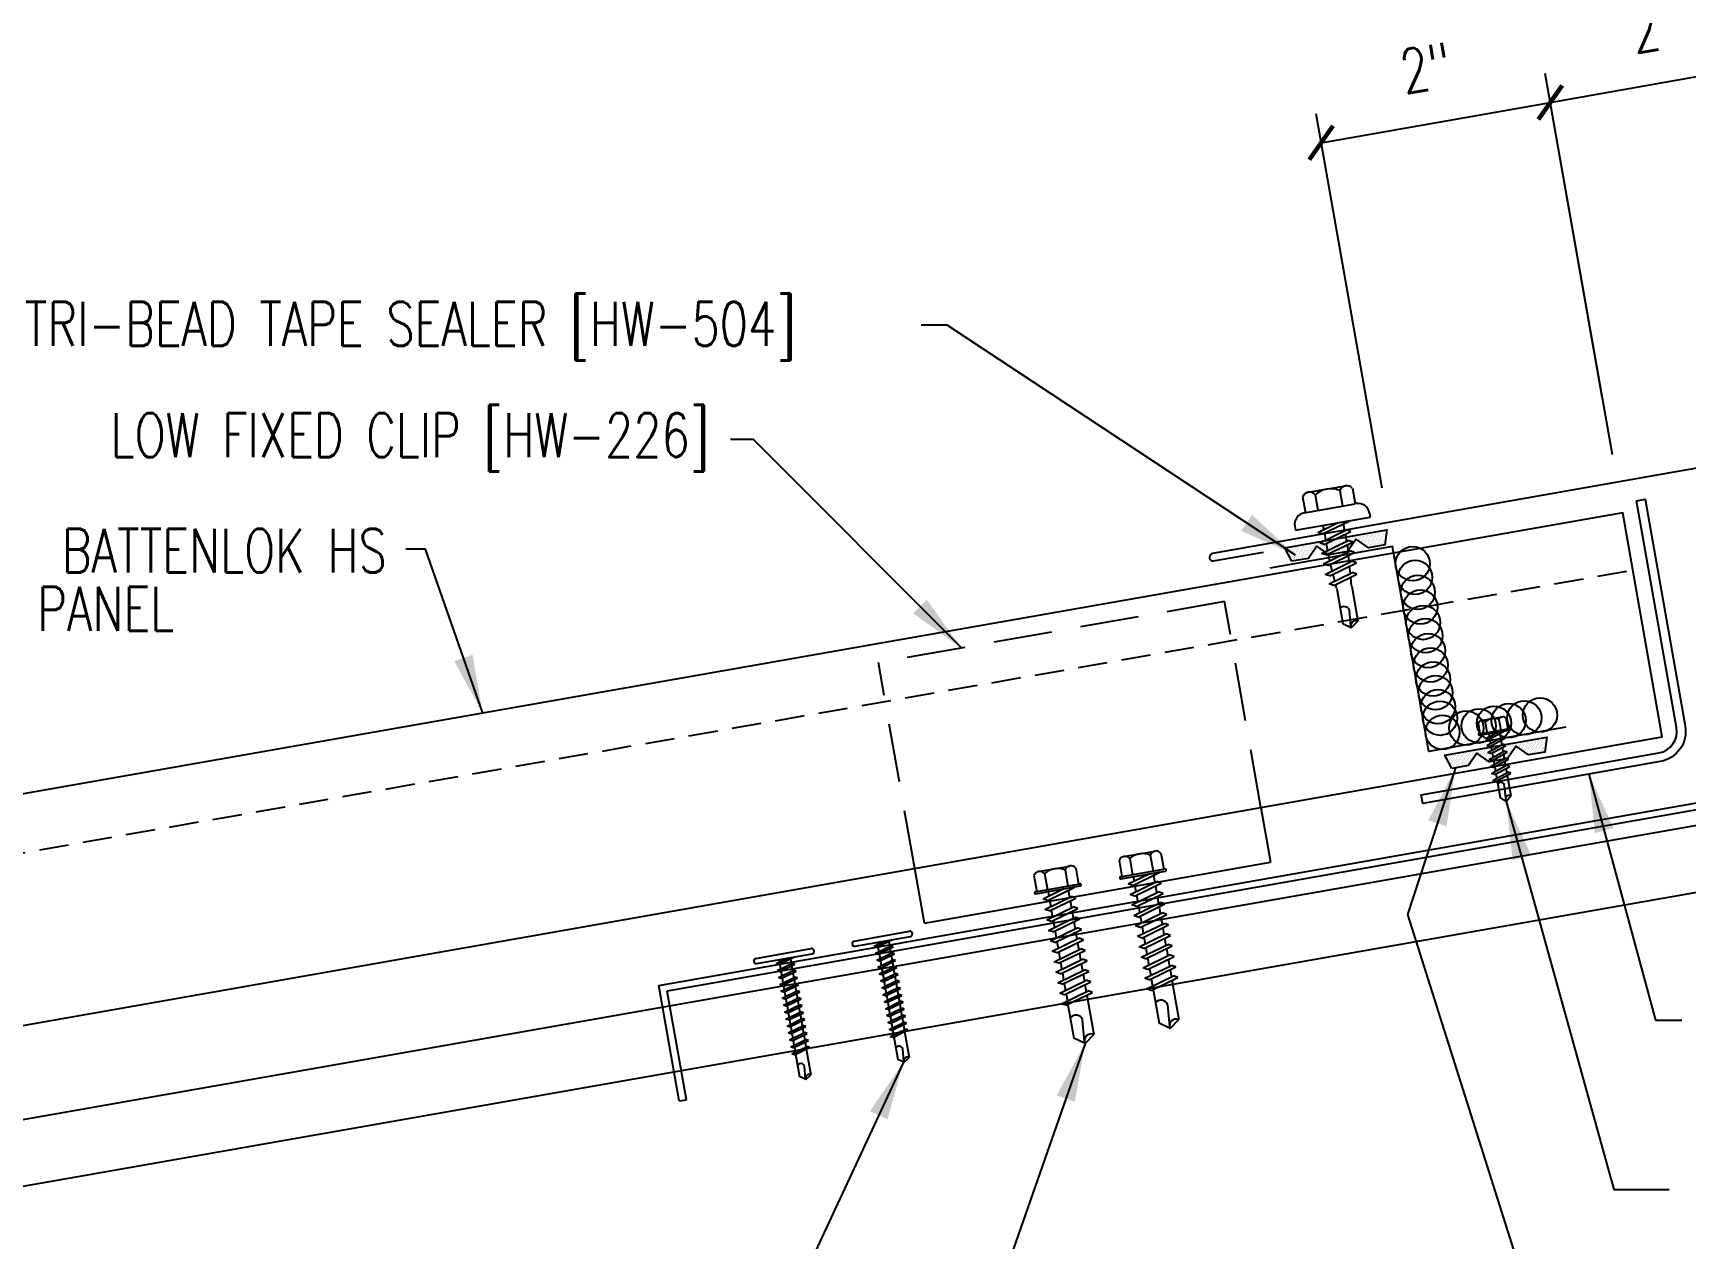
# Model space of a CAD drawing. Header units: inches. Extents: x 0 to 188, y 11 to 98.
# Drawn here: x 7.04 to 21.15, y 19.07 to 29.36 of the extents above; entities that cross this region are included whole.
import ezdxf
from ezdxf.enums import TextEntityAlignment as Align

# ---------------------------------------------------------------- set-up
doc = ezdxf.new("R2010")
doc.units = ezdxf.units.IN
doc.header["$MEASUREMENT"] = 0
doc.linetypes.add('HIDDEN', pattern=[0.375, 0.25, -0.125])
doc.linetypes.add('HIDDEN2', pattern=[0.1875, 0.125, -0.0625])
for name, color, linetype in [('clip', 5, 'Continuous'), ('CLO', 3, 'Continuous'), ('DIM', 2, 'Continuous'), ('FASTENER', 9, 'Continuous'), ('PANEL', 11, 'Continuous'), ('PURLIN', 1, 'Continuous'), ('SEALANT', 8, 'Continuous'), ('STLA', 12, 'Continuous'), ('TAPE', 8, 'Continuous'), ('TEXT', 2, 'Continuous'), ('TRIM', 6, 'Continuous')]:
    doc.layers.add(name, color=color, linetype=linetype)
doc.styles.add('TEXT', font='SIMPLEX', dxfattribs={"width": 0.75, "height": 6})
doc.styles.add('TEXT1', font='ROMANS.shx', dxfattribs={"width": 0.75, "height": 0.375})
doc.dimstyles.new('DETAIL', dxfattribs={"dimscale": 4, "dimtxt": 0.375, "dimasz": 0.0625, "dimexe": 0.0625, "dimexo": 0.125, "dimgap": 0.0625, "dimtad": 1, "dimdec": 4, "dimzin": 3, "dimdsep": 46, "dimlunit": 4, "dimtxsty": 'TEXT1', "dimblk": 'ARCHTICK', "dimcen": 0.0625, "dimclrd": 7, "dimclre": 7, "dimclrt": 2, "dimadec": 0, "dimazin": 0, "dimtfac": 0.59375, "dimtdec": 4, "dimtmove": 0, "dimatfit": 3, "dimfxl": 0, "dimfrac": 2, "dimtolj": 1, "dimtzin": 3, "dimarcsym": 0})
doc.dimstyles.new('DETAIL$7', dxfattribs={"dimscale": 4, "dimtxt": 6, "dimasz": 0.125, "dimexe": 0.0625, "dimexo": 0.125, "dimgap": 0.0625, "dimtad": 1, "dimdec": 5, "dimzin": 3, "dimdsep": 46, "dimlunit": 4, "dimtxsty": 'TEXT', "dimblk": 'ARCHTICK', "dimcen": 0.0625, "dimclrd": 7, "dimclre": 7, "dimclrt": 2, "dimadec": 0, "dimazin": 0, "dimtfac": 0.666667, "dimtdec": 5, "dimtmove": 0, "dimatfit": 3, "dimfxl": 0, "dimfrac": 2, "dimtolj": 1, "dimtzin": 3, "dimarcsym": 0})

# ---------------------------------------------------------------- blocks, each defined once
blk = doc.blocks.new('_ArchTick')
at = {"color": 0, "linetype": 'ByBlock', "const_width": 0.15}
blk.add_lwpolyline([(-0.5, -0.5), (0.5, 0.5)], dxfattribs=at)
blk = doc.blocks.new('*D13')
at = {"layer": 'DEFPOINTS', "color": 0}
for p in [(19.993, 28.768), (20.61, 25.268), (18.644, 24.983)]:
    blk.add_point(p, dxfattribs=at)
at = {"layer": 'DIM', "color": 7, "lineweight": -2}
for p, q in [((20.523, 25.761), (19.949, 29.015)), ((18.557, 25.475), (17.994, 28.67)), ((18.037, 28.424), (19.993, 28.768))]:
    blk.add_line(p, q, dxfattribs=at)
at = {"layer": 'DIM', "color": 7, "lineweight": -2, "xscale": 0.25, "yscale": 0.25, "zscale": 0.25}
for p, rotation in [((19.993, 28.768), 10), ((18.037, 28.424), 190)]:
    blk.add_blockref('_ArchTick', p, dxfattribs=dict(at, rotation=rotation))
at = {"layer": 'DIM', "color": 2, "insert": (18.931, 29.062), "char_height": 0.375, "attachment_point": 5, "rotation": 10, "style": 'TEXT1'}
blk.add_mtext('\\A1;2"', dxfattribs=at)
blk = doc.blocks.new('sd3')
at = {"layer": 'FASTENER'}
for p, q in [((-0.24, 0.082), (0.24, 0.082)), ((-0.24, 0.037), (0.24, 0.037)), ((-0.078, 0.008), (0.023, 0.037)), ((-0.058, -0.003), (-0.078, 0.008)), ((-0.058, -0.003), (0.08, 0.036)), ((-0.048, 0.037), (-0.048, 0.017)), ((0.05, 0.027), (0.05, -0.016)), ((-0.078, -0.052), (0.06, -0.013)), ((-0.058, -0.064), (-0.078, -0.052)), ((-0.078, -0.112), (0.06, -0.073)), ((-0.058, -0.124), (-0.078, -0.112)), ((-0.078, -0.172), (0.06, -0.133)), ((-0.058, -0.064), (0.08, -0.024)), ((-0.058, -0.124), (0.08, -0.084)), ((-0.048, -0.001), (-0.048, -0.044)), ((-0.048, -0.061), (-0.048, -0.104)), ((-0.048, -0.121), (-0.048, -0.164)), ((0.05, -0.033), (0.05, -0.076)), ((0.05, -0.093), (0.05, -0.136)), ((0.08, -0.024), (0.06, -0.013)), ((0.08, -0.084), (0.06, -0.073)), ((0.08, -0.144), (0.06, -0.133)), ((-0.058, -0.184), (-0.078, -0.172)), ((-0.078, -0.232), (0.06, -0.193)), ((-0.058, -0.244), (-0.078, -0.232)), ((-0.078, -0.292), (0.06, -0.253)), ((-0.058, -0.184), (0.08, -0.144)), ((-0.058, -0.244), (0.08, -0.204)), ((-0.058, -0.304), (0.08, -0.264)), ((-0.048, -0.181), (-0.048, -0.224)), ((-0.048, -0.241), (-0.048, -0.284)), ((0.05, -0.153), (0.05, -0.196)), ((0.05, -0.213), (0.05, -0.256)), ((0.05, -0.273), (0.05, -0.316)), ((0.08, -0.204), (0.06, -0.193)), ((0.08, -0.264), (0.06, -0.253)), ((-0.058, -0.304), (-0.078, -0.292)), ((-0.078, -0.353), (0.06, -0.313)), ((-0.058, -0.364), (-0.078, -0.353)), ((-0.078, -0.413), (0.06, -0.373)), ((-0.058, -0.424), (-0.078, -0.413)), ((-0.058, -0.364), (0.08, -0.325)), ((-0.058, -0.424), (0.08, -0.385)), ((-0.048, -0.301), (-0.048, -0.344)), ((-0.048, -0.361), (-0.048, -0.404)), ((-0.048, -0.421), (-0.048, -0.464)), ((0.05, -0.333), (0.05, -0.376)), ((0.05, -0.393), (0.05, -0.436)), ((0.08, -0.325), (0.06, -0.313)), ((0.08, -0.385), (0.06, -0.373)), ((-0.078, -0.473), (0.06, -0.433)), ((-0.058, -0.484), (-0.078, -0.473)), ((-0.078, -0.533), (0.06, -0.493)), ((-0.058, -0.544), (-0.078, -0.533)), ((-0.078, -0.593), (0.06, -0.553)), ((-0.058, -0.484), (0.08, -0.445)), ((-0.058, -0.544), (0.08, -0.505)), ((-0.048, -0.481), (-0.048, -0.524)), ((-0.048, -0.541), (-0.048, -0.584)), ((0.05, -0.453), (0.05, -0.496)), ((0.05, -0.513), (0.05, -0.556)), ((0.08, -0.445), (0.06, -0.433)), ((0.08, -0.505), (0.06, -0.493)), ((0.08, -0.565), (0.06, -0.553)), ((-0.058, -0.604), (-0.078, -0.593)), ((-0.078, -0.653), (0.06, -0.614)), ((-0.058, -0.664), (-0.078, -0.653)), ((-0.078, -0.713), (0.06, -0.674)), ((-0.058, -0.604), (0.08, -0.565)), ((-0.058, -0.664), (0.08, -0.625)), ((-0.058, -0.724), (0.08, -0.685)), ((-0.048, -0.601), (-0.048, -0.644)), ((-0.048, -0.662), (-0.048, -0.704)), ((0.05, -0.573), (0.05, -0.616)), ((0.05, -0.634), (0.05, -0.676)), ((0.05, -0.694), (0.05, -0.737)), ((0.08, -0.625), (0.06, -0.614)), ((0.08, -0.685), (0.06, -0.674)), ((-0.058, -0.724), (-0.078, -0.713)), ((-0.078, -0.773), (0.06, -0.734)), ((-0.058, -0.785), (-0.078, -0.773)), ((-0.058, -0.785), (0.08, -0.745)), ((-0.048, -0.722), (-0.048, -0.765)), ((-0.048, -0.782), (-0.048, -0.977)), ((0.05, -0.754), (0.05, -0.977)), ((0.08, -0.745), (0.06, -0.734)), ((0.001, -1.011), (-0.048, -0.977)), ((0, -1.003), (0.009, -0.896)), ((0.001, -1.011), (0.05, -0.977))]:
    blk.add_line(p, q, dxfattribs=at)
for centre, radius, start, end in [((-0.238, 0.06), 0.0227, 94.6639, 265.3361), ((0.238, 0.06), 0.0227, 274.6639, 85.3361), ((-0.025, -0.903), 0.0349, 11.1445, 130.906), ((0.032, -1.003), 0.032, 55.4585, 194.8454)]:
    blk.add_arc(centre, radius, start, end, dxfattribs=at)
blk = doc.blocks.new('*X8')
at = {"color": 0}
for p, q in [((-0.434, 0.135), (-0.434, 0.135)), ((-0.434, 0.123), (-0.434, 0.123)), ((-0.422, 0.141), (-0.422, 0.141)), ((-0.422, 0.129), (-0.422, 0.129)), ((-0.422, 0.117), (-0.422, 0.117)), ((-0.422, 0.105), (-0.422, 0.105)), ((-0.422, 0.094), (-0.422, 0.094)), ((-0.422, 0.082), (-0.422, 0.082)), ((-0.41, 0.135), (-0.41, 0.135)), ((-0.41, 0.123), (-0.41, 0.123)), ((-0.41, 0.111), (-0.41, 0.111)), ((-0.41, 0.1), (-0.41, 0.1)), ((-0.41, 0.088), (-0.41, 0.088)), ((-0.41, 0.076), (-0.41, 0.076)), ((-0.41, 0.064), (-0.41, 0.064)), ((-0.41, 0.053), (-0.41, 0.053)), ((-0.41, 0.041), (-0.41, 0.041)), ((-0.398, 0.141), (-0.398, 0.141)), ((-0.398, 0.129), (-0.398, 0.129)), ((-0.398, 0.117), (-0.398, 0.117)), ((-0.398, 0.105), (-0.398, 0.105)), ((-0.398, 0.094), (-0.398, 0.094)), ((-0.398, 0.082), (-0.398, 0.082)), ((-0.398, 0.07), (-0.398, 0.07)), ((-0.398, 0.059), (-0.398, 0.059)), ((-0.398, 0.047), (-0.398, 0.047)), ((-0.398, 0.035), (-0.398, 0.035)), ((-0.398, 0.023), (-0.398, 0.023)), ((-0.387, 0.135), (-0.387, 0.135)), ((-0.387, 0.123), (-0.387, 0.123)), ((-0.387, 0.111), (-0.387, 0.111)), ((-0.387, 0.1), (-0.387, 0.1)), ((-0.387, 0.088), (-0.387, 0.088)), ((-0.387, 0.076), (-0.387, 0.076)), ((-0.387, 0.064), (-0.387, 0.064)), ((-0.387, 0.053), (-0.387, 0.053)), ((-0.387, 0.041), (-0.387, 0.041)), ((-0.387, 0.029), (-0.387, 0.029)), ((-0.375, 0.141), (-0.375, 0.141)), ((-0.375, 0.129), (-0.375, 0.129)), ((-0.375, 0.117), (-0.375, 0.117)), ((-0.375, 0.105), (-0.375, 0.105)), ((-0.375, 0.094), (-0.375, 0.094)), ((-0.375, 0.082), (-0.375, 0.082)), ((-0.375, 0.07), (-0.375, 0.07)), ((-0.375, 0.059), (-0.375, 0.059)), ((-0.375, 0.047), (-0.375, 0.047)), ((-0.375, 0.035), (-0.375, 0.035)), ((-0.375, 0.023), (-0.375, 0.023)), ((-0.363, 0.135), (-0.363, 0.135)), ((-0.363, 0.123), (-0.363, 0.123)), ((-0.363, 0.111), (-0.363, 0.111)), ((-0.363, 0.1), (-0.363, 0.1)), ((-0.363, 0.088), (-0.363, 0.088)), ((-0.363, 0.076), (-0.363, 0.076)), ((-0.363, 0.064), (-0.363, 0.064)), ((-0.363, 0.053), (-0.363, 0.053)), ((-0.363, 0.041), (-0.363, 0.041)), ((-0.363, 0.029), (-0.363, 0.029)), ((-0.352, 0.141), (-0.352, 0.141)), ((-0.352, 0.129), (-0.352, 0.129)), ((-0.352, 0.117), (-0.352, 0.117)), ((-0.352, 0.105), (-0.352, 0.105)), ((-0.352, 0.094), (-0.352, 0.094)), ((-0.352, 0.082), (-0.352, 0.082)), ((-0.352, 0.07), (-0.352, 0.07)), ((-0.352, 0.059), (-0.352, 0.059)), ((-0.352, 0.047), (-0.352, 0.047)), ((-0.352, 0.035), (-0.352, 0.035)), ((-0.352, 0.023), (-0.352, 0.023)), ((-0.34, 0.135), (-0.34, 0.135)), ((-0.34, 0.123), (-0.34, 0.123)), ((-0.34, 0.111), (-0.34, 0.111)), ((-0.34, 0.1), (-0.34, 0.1)), ((-0.34, 0.088), (-0.34, 0.088)), ((-0.34, 0.076), (-0.34, 0.076)), ((-0.34, 0.064), (-0.34, 0.064)), ((-0.34, 0.053), (-0.34, 0.053)), ((-0.34, 0.041), (-0.34, 0.041)), ((-0.34, 0.029), (-0.34, 0.029)), ((-0.328, 0.141), (-0.328, 0.141)), ((-0.328, 0.129), (-0.328, 0.129)), ((-0.328, 0.117), (-0.328, 0.117)), ((-0.328, 0.105), (-0.328, 0.105)), ((-0.328, 0.094), (-0.328, 0.094)), ((-0.328, 0.082), (-0.328, 0.082)), ((-0.328, 0.07), (-0.328, 0.07)), ((-0.328, 0.059), (-0.328, 0.059)), ((-0.328, 0.047), (-0.328, 0.047)), ((-0.328, 0.035), (-0.328, 0.035)), ((-0.328, 0.023), (-0.328, 0.023)), ((-0.316, 0.135), (-0.316, 0.135)), ((-0.316, 0.123), (-0.316, 0.123)), ((-0.316, 0.111), (-0.316, 0.111)), ((-0.316, 0.1), (-0.316, 0.1)), ((-0.316, 0.088), (-0.316, 0.088)), ((-0.316, 0.076), (-0.316, 0.076)), ((-0.316, 0.064), (-0.316, 0.064)), ((-0.316, 0.053), (-0.316, 0.053)), ((-0.316, 0.041), (-0.316, 0.041)), ((-0.316, 0.029), (-0.316, 0.029)), ((-0.305, 0.141), (-0.305, 0.141)), ((-0.305, 0.129), (-0.305, 0.129)), ((-0.305, 0.117), (-0.305, 0.117)), ((-0.305, 0.105), (-0.305, 0.105)), ((-0.305, 0.094), (-0.305, 0.094)), ((-0.305, 0.082), (-0.305, 0.082)), ((-0.305, 0.07), (-0.305, 0.07)), ((-0.305, 0.059), (-0.305, 0.059)), ((-0.305, 0.047), (-0.305, 0.047)), ((-0.305, 0.035), (-0.305, 0.035)), ((-0.305, 0.023), (-0.305, 0.023)), ((-0.293, 0.135), (-0.293, 0.135)), ((-0.293, 0.123), (-0.293, 0.123)), ((-0.293, 0.111), (-0.293, 0.111)), ((-0.293, 0.1), (-0.293, 0.1)), ((-0.293, 0.088), (-0.293, 0.088)), ((-0.293, 0.076), (-0.293, 0.076)), ((-0.293, 0.064), (-0.293, 0.064)), ((-0.293, 0.053), (-0.293, 0.053)), ((-0.293, 0.041), (-0.293, 0.041)), ((-0.293, 0.029), (-0.293, 0.029)), ((-0.281, 0.141), (-0.281, 0.141)), ((-0.281, 0.129), (-0.281, 0.129)), ((-0.281, 0.117), (-0.281, 0.117)), ((-0.281, 0.105), (-0.281, 0.105)), ((-0.281, 0.094), (-0.281, 0.094)), ((-0.281, 0.082), (-0.281, 0.082)), ((-0.281, 0.07), (-0.281, 0.07)), ((-0.281, 0.059), (-0.281, 0.059)), ((-0.281, 0.047), (-0.281, 0.047)), ((-0.281, 0.035), (-0.281, 0.035)), ((-0.281, 0.023), (-0.281, 0.023)), ((-0.27, 0.135), (-0.27, 0.135)), ((-0.27, 0.123), (-0.27, 0.123)), ((-0.27, 0.111), (-0.27, 0.111)), ((-0.27, 0.1), (-0.27, 0.1)), ((-0.27, 0.088), (-0.27, 0.088)), ((-0.27, 0.076), (-0.27, 0.076)), ((-0.27, 0.064), (-0.27, 0.064)), ((-0.27, 0.053), (-0.27, 0.053)), ((-0.27, 0.041), (-0.27, 0.041)), ((-0.27, 0.029), (-0.27, 0.029)), ((-0.258, 0.141), (-0.258, 0.141)), ((-0.258, 0.129), (-0.258, 0.129)), ((-0.258, 0.117), (-0.258, 0.117)), ((-0.258, 0.105), (-0.258, 0.105)), ((-0.258, 0.094), (-0.258, 0.094)), ((-0.258, 0.082), (-0.258, 0.082)), ((-0.258, 0.07), (-0.258, 0.07)), ((-0.258, 0.059), (-0.258, 0.059)), ((-0.258, 0.047), (-0.258, 0.047)), ((-0.258, 0.035), (-0.258, 0.035)), ((-0.258, 0.023), (-0.258, 0.023)), ((-0.246, 0.135), (-0.246, 0.135)), ((-0.246, 0.123), (-0.246, 0.123)), ((-0.246, 0.111), (-0.246, 0.111)), ((-0.246, 0.1), (-0.246, 0.1)), ((-0.246, 0.088), (-0.246, 0.088)), ((-0.246, 0.076), (-0.246, 0.076)), ((-0.246, 0.064), (-0.246, 0.064)), ((-0.246, 0.053), (-0.246, 0.053)), ((-0.246, 0.041), (-0.246, 0.041)), ((-0.234, 0.141), (-0.234, 0.141)), ((-0.234, 0.129), (-0.234, 0.129)), ((-0.234, 0.117), (-0.234, 0.117)), ((-0.234, 0.105), (-0.234, 0.105)), ((-0.234, 0.094), (-0.234, 0.094)), ((-0.234, 0.082), (-0.234, 0.082)), ((-0.234, 0.07), (-0.234, 0.07)), ((-0.234, 0.059), (-0.234, 0.059)), ((-0.234, 0.047), (-0.234, 0.047)), ((-0.223, 0.135), (-0.223, 0.135)), ((-0.223, 0.123), (-0.223, 0.123)), ((-0.223, 0.111), (-0.223, 0.111)), ((-0.223, 0.1), (-0.223, 0.1)), ((-0.223, 0.088), (-0.223, 0.088)), ((-0.223, 0.076), (-0.223, 0.076)), ((-0.223, 0.064), (-0.223, 0.064)), ((-0.211, 0.141), (-0.211, 0.141)), ((-0.211, 0.129), (-0.211, 0.129)), ((-0.211, 0.117), (-0.211, 0.117)), ((-0.211, 0.105), (-0.211, 0.105)), ((-0.211, 0.094), (-0.211, 0.094)), ((-0.211, 0.082), (-0.211, 0.082)), ((-0.211, 0.07), (-0.211, 0.07)), ((-0.199, 0.135), (-0.199, 0.135)), ((-0.199, 0.123), (-0.199, 0.123)), ((-0.199, 0.111), (-0.199, 0.111)), ((-0.199, 0.1), (-0.199, 0.1)), ((-0.199, 0.088), (-0.199, 0.088)), ((-0.188, 0.141), (-0.188, 0.141)), ((-0.188, 0.129), (-0.188, 0.129)), ((-0.188, 0.117), (-0.188, 0.117)), ((-0.188, 0.105), (-0.188, 0.105)), ((-0.188, 0.094), (-0.188, 0.094)), ((-0.176, 0.135), (-0.176, 0.135)), ((-0.176, 0.123), (-0.176, 0.123)), ((-0.176, 0.111), (-0.176, 0.111)), ((-0.164, 0.141), (-0.164, 0.141)), ((-0.164, 0.129), (-0.164, 0.129)), ((-0.164, 0.117), (-0.164, 0.117)), ((-0.164, 0.105), (-0.164, 0.105)), ((-0.152, 0.135), (-0.152, 0.135)), ((-0.152, 0.123), (-0.152, 0.123)), ((-0.152, 0.111), (-0.152, 0.111)), ((-0.152, 0.1), (-0.152, 0.1)), ((-0.141, 0.141), (-0.141, 0.141)), ((-0.141, 0.129), (-0.141, 0.129)), ((-0.141, 0.117), (-0.141, 0.117)), ((-0.141, 0.105), (-0.141, 0.105)), ((-0.141, 0.094), (-0.141, 0.094)), ((-0.141, 0.082), (-0.141, 0.082)), ((-0.129, 0.135), (-0.129, 0.135)), ((-0.129, 0.123), (-0.129, 0.123)), ((-0.129, 0.111), (-0.129, 0.111)), ((-0.129, 0.1), (-0.129, 0.1)), ((-0.129, 0.088), (-0.129, 0.088)), ((-0.129, 0.076), (-0.129, 0.076)), ((-0.117, 0.141), (-0.117, 0.141)), ((-0.117, 0.129), (-0.117, 0.129)), ((-0.117, 0.117), (-0.117, 0.117)), ((-0.117, 0.105), (-0.117, 0.105)), ((-0.117, 0.094), (-0.117, 0.094)), ((-0.117, 0.082), (-0.117, 0.082)), ((-0.117, 0.07), (-0.117, 0.07)), ((-0.117, 0.059), (-0.117, 0.059)), ((-0.105, 0.135), (-0.105, 0.135)), ((-0.105, 0.123), (-0.105, 0.123)), ((-0.105, 0.111), (-0.105, 0.111)), ((-0.105, 0.1), (-0.105, 0.1)), ((-0.105, 0.088), (-0.105, 0.088)), ((-0.105, 0.076), (-0.105, 0.076)), ((-0.105, 0.064), (-0.105, 0.064)), ((-0.105, 0.053), (-0.105, 0.053)), ((-0.094, 0.141), (-0.094, 0.141)), ((-0.094, 0.129), (-0.094, 0.129)), ((-0.094, 0.117), (-0.094, 0.117)), ((-0.094, 0.105), (-0.094, 0.105)), ((-0.094, 0.094), (-0.094, 0.094)), ((-0.094, 0.082), (-0.094, 0.082)), ((-0.094, 0.07), (-0.094, 0.07)), ((-0.094, 0.059), (-0.094, 0.059)), ((-0.094, 0.047), (-0.094, 0.047)), ((-0.094, 0.035), (-0.094, 0.035)), ((-0.082, 0.135), (-0.082, 0.135)), ((-0.082, 0.123), (-0.082, 0.123)), ((-0.082, 0.111), (-0.082, 0.111)), ((-0.082, 0.1), (-0.082, 0.1)), ((-0.082, 0.088), (-0.082, 0.088)), ((-0.082, 0.076), (-0.082, 0.076)), ((-0.082, 0.064), (-0.082, 0.064)), ((-0.082, 0.053), (-0.082, 0.053)), ((-0.082, 0.041), (-0.082, 0.041)), ((-0.082, 0.029), (-0.082, 0.029)), ((-0.07, 0.141), (-0.07, 0.141)), ((-0.07, 0.129), (-0.07, 0.129)), ((-0.07, 0.117), (-0.07, 0.117)), ((-0.07, 0.105), (-0.07, 0.105)), ((-0.07, 0.094), (-0.07, 0.094)), ((-0.07, 0.082), (-0.07, 0.082)), ((-0.07, 0.07), (-0.07, 0.07)), ((-0.07, 0.059), (-0.07, 0.059)), ((-0.07, 0.047), (-0.07, 0.047)), ((-0.07, 0.035), (-0.07, 0.035)), ((-0.07, 0.023), (-0.07, 0.023)), ((-0.059, 0.135), (-0.059, 0.135)), ((-0.059, 0.123), (-0.059, 0.123)), ((-0.059, 0.111), (-0.059, 0.111)), ((-0.059, 0.1), (-0.059, 0.1)), ((-0.059, 0.088), (-0.059, 0.088)), ((-0.059, 0.076), (-0.059, 0.076)), ((-0.059, 0.064), (-0.059, 0.064)), ((-0.059, 0.053), (-0.059, 0.053)), ((-0.059, 0.041), (-0.059, 0.041)), ((-0.059, 0.029), (-0.059, 0.029)), ((-0.047, 0.141), (-0.047, 0.141)), ((-0.047, 0.129), (-0.047, 0.129)), ((-0.047, 0.117), (-0.047, 0.117)), ((-0.047, 0.105), (-0.047, 0.105)), ((-0.047, 0.094), (-0.047, 0.094)), ((-0.047, 0.082), (-0.047, 0.082)), ((-0.047, 0.07), (-0.047, 0.07)), ((-0.047, 0.059), (-0.047, 0.059)), ((-0.047, 0.047), (-0.047, 0.047)), ((-0.047, 0.035), (-0.047, 0.035)), ((-0.047, 0.023), (-0.047, 0.023)), ((-0.035, 0.135), (-0.035, 0.135)), ((-0.035, 0.123), (-0.035, 0.123)), ((-0.035, 0.111), (-0.035, 0.111)), ((-0.035, 0.1), (-0.035, 0.1)), ((-0.035, 0.088), (-0.035, 0.088)), ((-0.035, 0.076), (-0.035, 0.076)), ((-0.035, 0.064), (-0.035, 0.064)), ((-0.035, 0.053), (-0.035, 0.053)), ((-0.035, 0.041), (-0.035, 0.041)), ((-0.035, 0.029), (-0.035, 0.029)), ((-0.023, 0.141), (-0.023, 0.141)), ((-0.023, 0.129), (-0.023, 0.129)), ((-0.023, 0.117), (-0.023, 0.117)), ((-0.023, 0.105), (-0.023, 0.105)), ((-0.023, 0.094), (-0.023, 0.094)), ((-0.023, 0.082), (-0.023, 0.082)), ((-0.023, 0.07), (-0.023, 0.07)), ((-0.023, 0.059), (-0.023, 0.059)), ((-0.023, 0.047), (-0.023, 0.047)), ((-0.023, 0.035), (-0.023, 0.035)), ((-0.023, 0.023), (-0.023, 0.023)), ((-0.012, 0.135), (-0.012, 0.135)), ((-0.012, 0.123), (-0.012, 0.123)), ((-0.012, 0.111), (-0.012, 0.111)), ((-0.012, 0.1), (-0.012, 0.1)), ((-0.012, 0.088), (-0.012, 0.088)), ((-0.012, 0.076), (-0.012, 0.076)), ((-0.012, 0.064), (-0.012, 0.064)), ((-0.012, 0.053), (-0.012, 0.053)), ((-0.012, 0.041), (-0.012, 0.041)), ((-0.012, 0.029), (-0.012, 0.029)), ((0, 0.141), (0, 0.141)), ((0, 0.129), (0, 0.129)), ((0, 0.117), (0, 0.117)), ((0, 0.105), (0, 0.105)), ((0, 0.094), (0, 0.094)), ((0, 0.082), (0, 0.082)), ((0, 0.07), (0, 0.07)), ((0, 0.059), (0, 0.059)), ((0, 0.047), (0, 0.047)), ((0, 0.035), (0, 0.035)), ((0, 0.023), (0, 0.023)), ((0.012, 0.135), (0.012, 0.135)), ((0.012, 0.123), (0.012, 0.123)), ((0.012, 0.111), (0.012, 0.111)), ((0.012, 0.1), (0.012, 0.1)), ((0.012, 0.088), (0.012, 0.088)), ((0.012, 0.076), (0.012, 0.076)), ((0.012, 0.064), (0.012, 0.064)), ((0.012, 0.053), (0.012, 0.053)), ((0.012, 0.041), (0.012, 0.041)), ((0.012, 0.029), (0.012, 0.029)), ((0.023, 0.141), (0.023, 0.141)), ((0.023, 0.129), (0.023, 0.129)), ((0.023, 0.117), (0.023, 0.117)), ((0.023, 0.105), (0.023, 0.105)), ((0.023, 0.094), (0.023, 0.094)), ((0.023, 0.082), (0.023, 0.082)), ((0.023, 0.07), (0.023, 0.07)), ((0.023, 0.059), (0.023, 0.059)), ((0.023, 0.047), (0.023, 0.047)), ((0.023, 0.035), (0.023, 0.035)), ((0.023, 0.023), (0.023, 0.023)), ((0.035, 0.135), (0.035, 0.135)), ((0.035, 0.123), (0.035, 0.123)), ((0.035, 0.111), (0.035, 0.111)), ((0.035, 0.1), (0.035, 0.1)), ((0.035, 0.088), (0.035, 0.088)), ((0.035, 0.076), (0.035, 0.076)), ((0.035, 0.064), (0.035, 0.064)), ((0.035, 0.053), (0.035, 0.053)), ((0.035, 0.041), (0.035, 0.041)), ((0.035, 0.029), (0.035, 0.029)), ((0.047, 0.141), (0.047, 0.141)), ((0.047, 0.129), (0.047, 0.129)), ((0.047, 0.117), (0.047, 0.117)), ((0.047, 0.105), (0.047, 0.105)), ((0.047, 0.094), (0.047, 0.094)), ((0.047, 0.082), (0.047, 0.082)), ((0.047, 0.07), (0.047, 0.07)), ((0.047, 0.059), (0.047, 0.059)), ((0.047, 0.047), (0.047, 0.047)), ((0.047, 0.035), (0.047, 0.035)), ((0.047, 0.023), (0.047, 0.023)), ((0.059, 0.135), (0.059, 0.135)), ((0.059, 0.123), (0.059, 0.123)), ((0.059, 0.111), (0.059, 0.111)), ((0.059, 0.1), (0.059, 0.1)), ((0.059, 0.088), (0.059, 0.088)), ((0.059, 0.076), (0.059, 0.076)), ((0.059, 0.064), (0.059, 0.064)), ((0.059, 0.053), (0.059, 0.053)), ((0.059, 0.041), (0.059, 0.041)), ((0.059, 0.029), (0.059, 0.029)), ((0.07, 0.141), (0.07, 0.141)), ((0.07, 0.129), (0.07, 0.129)), ((0.07, 0.117), (0.07, 0.117)), ((0.07, 0.105), (0.07, 0.105)), ((0.07, 0.094), (0.07, 0.094)), ((0.07, 0.082), (0.07, 0.082)), ((0.07, 0.07), (0.07, 0.07)), ((0.07, 0.059), (0.07, 0.059)), ((0.07, 0.047), (0.07, 0.047)), ((0.07, 0.035), (0.07, 0.035)), ((0.07, 0.023), (0.07, 0.023)), ((0.082, 0.135), (0.082, 0.135)), ((0.082, 0.123), (0.082, 0.123)), ((0.082, 0.111), (0.082, 0.111)), ((0.082, 0.1), (0.082, 0.1)), ((0.082, 0.088), (0.082, 0.088)), ((0.082, 0.076), (0.082, 0.076)), ((0.082, 0.064), (0.082, 0.064)), ((0.082, 0.053), (0.082, 0.053)), ((0.082, 0.041), (0.082, 0.041)), ((0.082, 0.029), (0.082, 0.029)), ((0.094, 0.141), (0.094, 0.141)), ((0.094, 0.129), (0.094, 0.129)), ((0.094, 0.117), (0.094, 0.117)), ((0.094, 0.105), (0.094, 0.105)), ((0.094, 0.094), (0.094, 0.094)), ((0.094, 0.082), (0.094, 0.082)), ((0.094, 0.07), (0.094, 0.07)), ((0.094, 0.059), (0.094, 0.059)), ((0.094, 0.047), (0.094, 0.047)), ((0.094, 0.035), (0.094, 0.035)), ((0.105, 0.135), (0.105, 0.135)), ((0.105, 0.123), (0.105, 0.123)), ((0.105, 0.111), (0.105, 0.111)), ((0.105, 0.1), (0.105, 0.1)), ((0.105, 0.088), (0.105, 0.088)), ((0.105, 0.076), (0.105, 0.076)), ((0.105, 0.064), (0.105, 0.064)), ((0.105, 0.053), (0.105, 0.053)), ((0.117, 0.141), (0.117, 0.141)), ((0.117, 0.129), (0.117, 0.129)), ((0.117, 0.117), (0.117, 0.117)), ((0.117, 0.105), (0.117, 0.105)), ((0.117, 0.094), (0.117, 0.094)), ((0.117, 0.082), (0.117, 0.082)), ((0.117, 0.07), (0.117, 0.07)), ((0.117, 0.059), (0.117, 0.059)), ((0.129, 0.135), (0.129, 0.135)), ((0.129, 0.123), (0.129, 0.123)), ((0.129, 0.111), (0.129, 0.111)), ((0.129, 0.1), (0.129, 0.1)), ((0.129, 0.088), (0.129, 0.088)), ((0.129, 0.076), (0.129, 0.076)), ((0.141, 0.141), (0.141, 0.141)), ((0.141, 0.129), (0.141, 0.129)), ((0.141, 0.117), (0.141, 0.117)), ((0.141, 0.105), (0.141, 0.105)), ((0.141, 0.094), (0.141, 0.094)), ((0.141, 0.082), (0.141, 0.082)), ((0.152, 0.135), (0.152, 0.135)), ((0.152, 0.123), (0.152, 0.123)), ((0.152, 0.111), (0.152, 0.111)), ((0.152, 0.1), (0.152, 0.1)), ((0.164, 0.141), (0.164, 0.141)), ((0.164, 0.129), (0.164, 0.129)), ((0.164, 0.117), (0.164, 0.117)), ((0.164, 0.105), (0.164, 0.105)), ((0.176, 0.135), (0.176, 0.135)), ((0.176, 0.123), (0.176, 0.123)), ((0.176, 0.111), (0.176, 0.111)), ((0.188, 0.141), (0.188, 0.141)), ((0.188, 0.129), (0.188, 0.129)), ((0.188, 0.117), (0.188, 0.117)), ((0.188, 0.105), (0.188, 0.105)), ((0.188, 0.094), (0.188, 0.094)), ((0.199, 0.135), (0.199, 0.135)), ((0.199, 0.123), (0.199, 0.123)), ((0.199, 0.111), (0.199, 0.111)), ((0.199, 0.1), (0.199, 0.1)), ((0.199, 0.088), (0.199, 0.088)), ((0.211, 0.141), (0.211, 0.141)), ((0.211, 0.129), (0.211, 0.129)), ((0.211, 0.117), (0.211, 0.117)), ((0.211, 0.105), (0.211, 0.105)), ((0.211, 0.094), (0.211, 0.094)), ((0.211, 0.082), (0.211, 0.082)), ((0.211, 0.07), (0.211, 0.07)), ((0.223, 0.135), (0.223, 0.135)), ((0.223, 0.123), (0.223, 0.123)), ((0.223, 0.111), (0.223, 0.111)), ((0.223, 0.1), (0.223, 0.1)), ((0.223, 0.088), (0.223, 0.088)), ((0.223, 0.076), (0.223, 0.076)), ((0.223, 0.064), (0.223, 0.064)), ((0.234, 0.141), (0.234, 0.141)), ((0.234, 0.129), (0.234, 0.129)), ((0.234, 0.117), (0.234, 0.117)), ((0.234, 0.105), (0.234, 0.105)), ((0.234, 0.094), (0.234, 0.094)), ((0.234, 0.082), (0.234, 0.082)), ((0.234, 0.07), (0.234, 0.07)), ((0.234, 0.059), (0.234, 0.059)), ((0.234, 0.047), (0.234, 0.047)), ((0.246, 0.135), (0.246, 0.135)), ((0.246, 0.123), (0.246, 0.123)), ((0.246, 0.111), (0.246, 0.111)), ((0.246, 0.1), (0.246, 0.1)), ((0.246, 0.088), (0.246, 0.088)), ((0.246, 0.076), (0.246, 0.076)), ((0.246, 0.064), (0.246, 0.064)), ((0.246, 0.053), (0.246, 0.053)), ((0.246, 0.041), (0.246, 0.041)), ((0.258, 0.141), (0.258, 0.141)), ((0.258, 0.129), (0.258, 0.129)), ((0.258, 0.117), (0.258, 0.117)), ((0.258, 0.105), (0.258, 0.105)), ((0.258, 0.094), (0.258, 0.094)), ((0.258, 0.082), (0.258, 0.082)), ((0.258, 0.07), (0.258, 0.07)), ((0.258, 0.059), (0.258, 0.059)), ((0.258, 0.047), (0.258, 0.047)), ((0.258, 0.035), (0.258, 0.035)), ((0.258, 0.023), (0.258, 0.023)), ((0.27, 0.135), (0.27, 0.135)), ((0.27, 0.123), (0.27, 0.123)), ((0.27, 0.111), (0.27, 0.111)), ((0.27, 0.1), (0.27, 0.1)), ((0.27, 0.088), (0.27, 0.088)), ((0.27, 0.076), (0.27, 0.076)), ((0.27, 0.064), (0.27, 0.064)), ((0.27, 0.053), (0.27, 0.053)), ((0.27, 0.041), (0.27, 0.041)), ((0.27, 0.029), (0.27, 0.029)), ((0.281, 0.141), (0.281, 0.141)), ((0.281, 0.129), (0.281, 0.129)), ((0.281, 0.117), (0.281, 0.117)), ((0.281, 0.105), (0.281, 0.105)), ((0.281, 0.094), (0.281, 0.094)), ((0.281, 0.082), (0.281, 0.082)), ((0.281, 0.07), (0.281, 0.07)), ((0.281, 0.059), (0.281, 0.059)), ((0.281, 0.047), (0.281, 0.047)), ((0.281, 0.035), (0.281, 0.035)), ((0.281, 0.023), (0.281, 0.023)), ((0.293, 0.135), (0.293, 0.135)), ((0.293, 0.123), (0.293, 0.123)), ((0.293, 0.111), (0.293, 0.111)), ((0.293, 0.1), (0.293, 0.1)), ((0.293, 0.088), (0.293, 0.088)), ((0.293, 0.076), (0.293, 0.076)), ((0.293, 0.064), (0.293, 0.064)), ((0.293, 0.053), (0.293, 0.053)), ((0.293, 0.041), (0.293, 0.041)), ((0.293, 0.029), (0.293, 0.029)), ((0.305, 0.141), (0.305, 0.141)), ((0.305, 0.129), (0.305, 0.129)), ((0.305, 0.117), (0.305, 0.117)), ((0.305, 0.105), (0.305, 0.105)), ((0.305, 0.094), (0.305, 0.094)), ((0.305, 0.082), (0.305, 0.082)), ((0.305, 0.07), (0.305, 0.07)), ((0.305, 0.059), (0.305, 0.059)), ((0.305, 0.047), (0.305, 0.047)), ((0.305, 0.035), (0.305, 0.035)), ((0.305, 0.023), (0.305, 0.023)), ((0.316, 0.135), (0.316, 0.135)), ((0.316, 0.123), (0.316, 0.123)), ((0.316, 0.111), (0.316, 0.111)), ((0.316, 0.1), (0.316, 0.1)), ((0.316, 0.088), (0.316, 0.088)), ((0.316, 0.076), (0.316, 0.076)), ((0.316, 0.064), (0.316, 0.064)), ((0.316, 0.053), (0.316, 0.053)), ((0.316, 0.041), (0.316, 0.041)), ((0.316, 0.029), (0.316, 0.029)), ((0.328, 0.141), (0.328, 0.141)), ((0.328, 0.129), (0.328, 0.129)), ((0.328, 0.117), (0.328, 0.117)), ((0.328, 0.105), (0.328, 0.105)), ((0.328, 0.094), (0.328, 0.094)), ((0.328, 0.082), (0.328, 0.082)), ((0.328, 0.07), (0.328, 0.07)), ((0.328, 0.059), (0.328, 0.059)), ((0.328, 0.047), (0.328, 0.047)), ((0.328, 0.035), (0.328, 0.035)), ((0.328, 0.023), (0.328, 0.023)), ((0.34, 0.135), (0.34, 0.135)), ((0.34, 0.123), (0.34, 0.123)), ((0.34, 0.111), (0.34, 0.111)), ((0.34, 0.1), (0.34, 0.1)), ((0.34, 0.088), (0.34, 0.088)), ((0.34, 0.076), (0.34, 0.076)), ((0.34, 0.064), (0.34, 0.064)), ((0.34, 0.053), (0.34, 0.053)), ((0.34, 0.041), (0.34, 0.041)), ((0.34, 0.029), (0.34, 0.029)), ((0.352, 0.141), (0.352, 0.141)), ((0.352, 0.129), (0.352, 0.129)), ((0.352, 0.117), (0.352, 0.117)), ((0.352, 0.105), (0.352, 0.105)), ((0.352, 0.094), (0.352, 0.094)), ((0.352, 0.082), (0.352, 0.082)), ((0.352, 0.07), (0.352, 0.07)), ((0.352, 0.059), (0.352, 0.059)), ((0.352, 0.047), (0.352, 0.047)), ((0.352, 0.035), (0.352, 0.035)), ((0.352, 0.023), (0.352, 0.023)), ((0.363, 0.135), (0.363, 0.135)), ((0.363, 0.123), (0.363, 0.123)), ((0.363, 0.111), (0.363, 0.111)), ((0.363, 0.1), (0.363, 0.1)), ((0.363, 0.088), (0.363, 0.088)), ((0.363, 0.076), (0.363, 0.076)), ((0.363, 0.064), (0.363, 0.064)), ((0.363, 0.053), (0.363, 0.053)), ((0.363, 0.041), (0.363, 0.041)), ((0.363, 0.029), (0.363, 0.029)), ((0.375, 0.141), (0.375, 0.141)), ((0.375, 0.129), (0.375, 0.129)), ((0.375, 0.117), (0.375, 0.117)), ((0.375, 0.105), (0.375, 0.105)), ((0.375, 0.094), (0.375, 0.094)), ((0.375, 0.082), (0.375, 0.082)), ((0.375, 0.07), (0.375, 0.07)), ((0.375, 0.059), (0.375, 0.059)), ((0.375, 0.047), (0.375, 0.047)), ((0.375, 0.035), (0.375, 0.035)), ((0.375, 0.023), (0.375, 0.023)), ((0.387, 0.135), (0.387, 0.135)), ((0.387, 0.123), (0.387, 0.123)), ((0.387, 0.111), (0.387, 0.111)), ((0.387, 0.1), (0.387, 0.1)), ((0.387, 0.088), (0.387, 0.088)), ((0.387, 0.076), (0.387, 0.076)), ((0.387, 0.064), (0.387, 0.064)), ((0.387, 0.053), (0.387, 0.053)), ((0.387, 0.041), (0.387, 0.041)), ((0.387, 0.029), (0.387, 0.029)), ((0.398, 0.141), (0.398, 0.141)), ((0.398, 0.129), (0.398, 0.129)), ((0.398, 0.117), (0.398, 0.117)), ((0.398, 0.105), (0.398, 0.105)), ((0.398, 0.094), (0.398, 0.094)), ((0.398, 0.082), (0.398, 0.082)), ((0.398, 0.07), (0.398, 0.07)), ((0.398, 0.059), (0.398, 0.059)), ((0.398, 0.047), (0.398, 0.047)), ((0.398, 0.035), (0.398, 0.035)), ((0.398, 0.023), (0.398, 0.023)), ((0.41, 0.135), (0.41, 0.135)), ((0.41, 0.123), (0.41, 0.123)), ((0.41, 0.111), (0.41, 0.111)), ((0.41, 0.1), (0.41, 0.1)), ((0.41, 0.088), (0.41, 0.088)), ((0.41, 0.076), (0.41, 0.076)), ((0.41, 0.064), (0.41, 0.064)), ((0.41, 0.053), (0.41, 0.053)), ((0.41, 0.041), (0.41, 0.041)), ((0.422, 0.141), (0.422, 0.141)), ((0.422, 0.129), (0.422, 0.129)), ((0.422, 0.117), (0.422, 0.117)), ((0.422, 0.105), (0.422, 0.105)), ((0.422, 0.094), (0.422, 0.094)), ((0.422, 0.082), (0.422, 0.082)), ((0.434, 0.135), (0.434, 0.135)), ((0.434, 0.123), (0.434, 0.123))]:
    blk.add_line(p, q, dxfattribs=at)
blk = doc.blocks.new('MB_DBTAP')
at = {"layer": 'TAPE', "color": 9}
blk.add_lwpolyline([(-0.403, 0.018), (-0.442, 0.141), (0.442, 0.141), (0.403, 0.018), (0.26, 0.018), (0.17, 0.109), (0.079, 0.018), (0, 0.018), (-0.079, 0.018), (-0.17, 0.109), (-0.26, 0.018)], close=True, dxfattribs=at)
at = {"layer": 'TAPE', "color": 251}
blk.add_blockref('*X8', (0, 0), dxfattribs=at)
blk = doc.blocks.new('fz5')
at = {"layer": 'FASTENER'}
for p, q in [((-0.217, 0.305), (-0.217, 0.171)), ((-0.163, 0.337), (0.159, 0.337)), ((-0.108, 0.305), (-0.108, 0.171)), ((0.105, 0.305), (0.105, 0.171)), ((0.214, 0.305), (0.214, 0.171)), ((-0.226, 0.171), (0.214, 0.171)), ((-0.326, 0.071), (-0.326, 0.037)), ((-0.326, 0.037), (0.322, 0.037)), ((-0.141, -0.014), (0.037, 0.037)), ((-0.105, -0.034), (0.137, 0.035)), ((-0.088, 0.037), (-0.088, 0.001)), ((-0.088, 0.037), (0.085, 0.037)), ((0.085, 0.037), (0.134, 0.037)), ((0.085, 0.02), (0.085, -0.041)), ((0.137, 0.035), (0.134, 0.037)), ((0.322, 0.071), (0.322, 0.037)), ((-0.105, -0.034), (-0.141, -0.014)), ((-0.141, -0.105), (0.102, -0.036)), ((-0.105, -0.125), (-0.141, -0.105)), ((-0.141, -0.196), (0.102, -0.127)), ((-0.105, -0.125), (0.137, -0.056)), ((-0.088, -0.029), (-0.088, -0.09)), ((-0.088, -0.12), (-0.088, -0.181)), ((0.085, -0.071), (0.085, -0.131)), ((0.137, -0.056), (0.102, -0.036)), ((0.137, -0.147), (0.102, -0.127)), ((-0.105, -0.216), (-0.141, -0.196)), ((-0.141, -0.287), (0.102, -0.217)), ((-0.105, -0.216), (0.137, -0.147)), ((-0.105, -0.307), (0.137, -0.238)), ((-0.084, -0.27), (-0.088, -0.211)), ((0.077, -0.315), (0.082, -0.253)), ((0.084, -0.223), (0.085, -0.211)), ((0.085, -0.162), (0.085, -0.211)), ((0.137, -0.238), (0.102, -0.217)), ((-0.105, -0.307), (-0.141, -0.287)), ((-0.141, -0.378), (0.102, -0.308)), ((-0.105, -0.398), (-0.141, -0.378)), ((-0.122, -0.463), (0.089, -0.403)), ((-0.105, -0.398), (0.137, -0.328)), ((-0.086, -0.483), (0.124, -0.423)), ((-0.078, -0.36), (-0.082, -0.3)), ((-0.071, -0.449), (-0.075, -0.389)), ((0.071, -0.408), (0.075, -0.346)), ((0.124, -0.423), (0.089, -0.403)), ((0.137, -0.328), (0.102, -0.308)), ((-0.086, -0.483), (-0.122, -0.463)), ((-0.066, -0.516), (-0.069, -0.478)), ((-0.066, -0.516), (-0.066, -0.82)), ((0.063, -0.515), (0.068, -0.439)), ((0.063, -0.516), (0.063, -0.82)), ((-0.002, -0.866), (-0.066, -0.82)), ((-0.003, -0.854), (0.009, -0.714)), ((-0.002, -0.866), (0.063, -0.82))]:
    blk.add_line(p, q, dxfattribs=at)
for centre, radius, start, end in [((-0.163, 0.274), 0.0628, 29.8754, 150.1246), ((-0.002, 0.141), 0.196, 56.9974, 123.0026), ((0.159, 0.274), 0.0628, 29.8754, 150.1246), ((-0.226, 0.071), 0.1, 90, 180), ((0.222, 0.071), 0.1, 0, 90), ((0.073, -0.516), 0.01, 175.9484, 180), ((-0.036, -0.723), 0.0461, 11.1445, 130.906), ((0.039, -0.855), 0.0422, 55.4585, 194.8454)]:
    blk.add_arc(centre, radius, start, end, dxfattribs=at)
blk = doc.blocks.new('sd21')
at = {"layer": 'FASTENER'}
for p, q in [((-0.181, 0.194), (-0.181, 0.055)), ((-0.135, 0.22), (0.135, 0.22)), ((-0.089, 0.194), (-0.089, 0.055)), ((0.089, 0.194), (0.089, 0.055)), ((0.181, 0.194), (0.181, 0.055)), ((-0.193, 0.055), (0.193, 0.055)), ((-0.193, 0.037), (0.193, 0.037)), ((-0.181, 0.055), (0.181, 0.055)), ((-0.139, -0.016), (0.046, 0.037)), ((-0.104, -0.036), (0.139, 0.033)), ((-0.086, 0.037), (0.086, 0.037)), ((-0.086, 0.037), (-0.086, -0.001)), ((0.086, 0.037), (0.133, 0.037)), ((0.086, 0.018), (0.086, -0.042)), ((0.139, 0.033), (0.133, 0.037)), ((-0.104, -0.036), (-0.139, -0.016)), ((-0.139, -0.107), (0.104, -0.038)), ((-0.104, -0.127), (-0.139, -0.107)), ((-0.139, -0.198), (0.104, -0.128)), ((-0.104, -0.127), (0.139, -0.058)), ((-0.086, -0.031), (-0.086, -0.092)), ((-0.086, -0.122), (-0.086, -0.183)), ((0.086, -0.073), (0.086, -0.133)), ((0.139, -0.058), (0.104, -0.038)), ((0.139, -0.149), (0.104, -0.128)), ((-0.104, -0.218), (-0.139, -0.198)), ((-0.139, -0.289), (0.104, -0.219)), ((-0.104, -0.218), (0.139, -0.149)), ((-0.104, -0.309), (0.139, -0.239)), ((-0.086, -0.213), (-0.086, -0.274)), ((0.086, -0.164), (0.086, -0.224)), ((0.086, -0.255), (0.086, -0.315)), ((0.139, -0.239), (0.104, -0.219)), ((-0.104, -0.309), (-0.139, -0.289)), ((-0.139, -0.38), (0.104, -0.31)), ((-0.104, -0.4), (-0.139, -0.38)), ((-0.139, -0.47), (0.104, -0.401)), ((-0.104, -0.4), (0.139, -0.33)), ((-0.104, -0.491), (0.139, -0.421)), ((-0.086, -0.304), (-0.086, -0.364)), ((-0.086, -0.395), (-0.086, -0.455)), ((0.086, -0.345), (0.086, -0.406)), ((0.139, -0.33), (0.104, -0.31)), ((0.139, -0.421), (0.104, -0.401)), ((-0.104, -0.491), (-0.139, -0.47)), ((-0.139, -0.561), (0.104, -0.492)), ((-0.104, -0.581), (-0.139, -0.561)), ((-0.104, -0.581), (0.139, -0.512)), ((-0.086, -0.486), (-0.086, -0.546)), ((0.086, -0.436), (0.086, -0.497)), ((0.086, -0.527), (0.086, -0.588)), ((0.139, -0.512), (0.104, -0.492)), ((-0.139, -0.652), (0.104, -0.583)), ((-0.104, -0.672), (-0.139, -0.652)), ((-0.139, -0.743), (0.104, -0.674)), ((-0.104, -0.672), (0.139, -0.603)), ((-0.104, -0.763), (0.139, -0.694)), ((-0.086, -0.577), (-0.086, -0.637)), ((-0.086, -0.667), (-0.086, -0.728)), ((0.086, -0.618), (0.086, -0.679)), ((0.139, -0.603), (0.104, -0.583)), ((0.139, -0.694), (0.104, -0.674)), ((-0.104, -0.763), (-0.139, -0.743)), ((-0.139, -0.834), (0.104, -0.765)), ((-0.104, -0.854), (-0.139, -0.834)), ((-0.104, -0.854), (0.139, -0.785)), ((-0.086, -0.758), (-0.086, -0.819)), ((0.086, -0.709), (0.086, -0.77)), ((0.086, -0.8), (0.086, -0.861)), ((0.139, -0.785), (0.104, -0.765)), ((-0.139, -0.925), (0.104, -0.856)), ((-0.104, -0.945), (-0.139, -0.925)), ((-0.104, -0.945), (0.139, -0.876)), ((-0.086, -0.849), (-0.086, -0.91)), ((-0.086, -0.94), (-0.086, -1.232)), ((0.086, -0.891), (0.086, -1.232)), ((0.139, -0.876), (0.104, -0.856)), ((-0.002, -1.277), (0.014, -1.091)), ((0, -1.293), (-0.086, -1.232)), ((0, -1.293), (0.086, -1.232))]:
    blk.add_line(p, q, dxfattribs=at)
for centre, radius, start, end in [((-0.135, 0.168), 0.0527, 29.8754, 150.1246), ((0, 0.056), 0.164, 56.9974, 123.0026), ((0.135, 0.168), 0.0527, 29.8754, 150.1246), ((-0.193, 0.046), 0.00894, 90, 270), ((0.193, 0.046), 0.00894, 270, 90), ((-0.046, -1.102), 0.0615, 11.1445, 130.906), ((0.054, -1.278), 0.0563, 55.4585, 194.8454)]:
    blk.add_arc(centre, radius, start, end, dxfattribs=at)
blk = doc.blocks.new('sd2')
at = {"layer": 'FASTENER'}
for p, q in [((-0.121, 0.142), (-0.121, 0.049)), ((-0.09, 0.159), (0.09, 0.159)), ((-0.06, 0.142), (-0.06, 0.049)), ((0.06, 0.142), (0.06, 0.049)), ((0.121, 0.142), (0.121, 0.049)), ((-0.129, 0.049), (0.129, 0.049)), ((-0.129, 0.037), (0.129, 0.037)), ((-0.121, 0.049), (0.121, 0.049)), ((-0.081, 0.002), (0.031, 0.037)), ((-0.057, -0.012), (-0.081, 0.002)), ((-0.057, -0.012), (0.081, 0.034)), ((-0.046, 0.037), (0.046, 0.037)), ((-0.046, 0.037), (-0.046, 0.012)), ((0.046, 0.037), (0.077, 0.037)), ((0.046, 0.024), (0.046, -0.016)), ((0.081, 0.034), (0.077, 0.037)), ((-0.081, -0.059), (0.057, -0.013)), ((-0.057, -0.072), (-0.081, -0.059)), ((-0.081, -0.12), (0.057, -0.073)), ((-0.057, -0.133), (-0.081, -0.12)), ((-0.081, -0.18), (0.057, -0.134)), ((-0.057, -0.072), (0.081, -0.026)), ((-0.057, -0.133), (0.081, -0.087)), ((-0.046, -0.008), (-0.046, -0.049)), ((-0.046, -0.069), (-0.046, -0.109)), ((-0.046, -0.13), (-0.046, -0.17)), ((0.046, -0.036), (0.046, -0.077)), ((0.046, -0.097), (0.046, -0.137)), ((0.081, -0.026), (0.057, -0.013)), ((0.081, -0.087), (0.057, -0.073)), ((0.081, -0.147), (0.057, -0.134)), ((-0.057, -0.194), (-0.081, -0.18)), ((-0.081, -0.241), (0.057, -0.195)), ((-0.057, -0.254), (-0.081, -0.241)), ((-0.081, -0.301), (0.057, -0.255)), ((-0.057, -0.194), (0.081, -0.147)), ((-0.057, -0.254), (0.081, -0.208)), ((-0.057, -0.315), (0.081, -0.269)), ((-0.046, -0.19), (-0.046, -0.231)), ((-0.046, -0.251), (-0.046, -0.291)), ((0.046, -0.157), (0.046, -0.198)), ((0.046, -0.218), (0.046, -0.258)), ((0.046, -0.279), (0.046, -0.319)), ((0.081, -0.208), (0.057, -0.195)), ((0.081, -0.269), (0.057, -0.255)), ((-0.057, -0.315), (-0.081, -0.301)), ((-0.081, -0.362), (0.057, -0.316)), ((-0.057, -0.375), (-0.081, -0.362)), ((-0.057, -0.375), (0.081, -0.329)), ((-0.046, -0.311), (-0.046, -0.352)), ((-0.046, -0.372), (-0.046, -0.518)), ((0.046, -0.339), (0.046, -0.518)), ((0.081, -0.329), (0.057, -0.316)), ((0, -0.559), (-0.046, -0.518)), ((0, -0.559), (0.046, -0.518)), ((0.001, -0.527), (0.01, -0.424))]:
    blk.add_line(p, q, dxfattribs=at)
for centre, radius, start, end in [((-0.09, 0.124), 0.0351, 29.8754, 150.1246), ((0, 0.05), 0.109, 56.9974, 123.0026), ((0.09, 0.124), 0.0351, 29.8754, 150.1246), ((-0.129, 0.043), 0.00596, 90, 270), ((0.129, 0.043), 0.00596, 270, 90), ((-0.023, -0.423), 0.0323, 358.9683, 135.8668), ((0.028, -0.543), 0.0314, 54.099, 208.7466)]:
    blk.add_arc(centre, radius, start, end, dxfattribs=at)
blk = doc.blocks.new('A$C04AA0F9A')
at = {"layer": 'STLA'}
for p, q in [((-6.138, 4.006), (4.449, 5.873)), ((4.459, 5.814), (-6.066, 3.958)), ((-5.964, 3.022), (-6.138, 4.006)), ((-5.903, 3.032), (-6.066, 3.958)), ((-5.964, 3.022), (-5.903, 3.032))]:
    blk.add_line(p, q, dxfattribs=at)
blk = doc.blocks.new('*D20')
at = {"color": 7, "lineweight": -2}
for p, q in [((22.406, 26.601), (21.918, 29.362)), ((19.992, 28.768), (21.962, 29.116)), ((20.436, 26.253), (19.949, 29.014))]:
    blk.add_line(p, q, dxfattribs=at)
at = {"layer": 'DEFPOINTS', "color": 0}
for p in [(21.962, 29.116), (22.493, 26.108), (20.523, 25.761)]:
    blk.add_point(p, dxfattribs=at)
at = {"color": 7, "lineweight": -2, "xscale": 0.25, "yscale": 0.25, "zscale": 0.25}
for p, rotation in [((21.962, 29.116), 10.01350291489077), ((19.992, 28.768), 190.0135029148908)]:
    blk.add_blockref('_ArchTick', p, dxfattribs=dict(at, rotation=rotation))
at = {"color": 2, "insert": (20.895, 29.408), "char_height": 0.375, "attachment_point": 5, "rotation": 10.0135, "style": 'TEXT1'}
blk.add_mtext('\\A1;2"', dxfattribs=at)

msp = doc.modelspace()

# ---------------------------------------------------------------- linework, layer by layer
at = {"layer": 'clip', "linetype": 'HIDDEN', "ltscale": 2}
for p, q in [((17.21295, 24.50762), (14.25853, 23.98668)), ((17.52292, 22.74969), (17.21295, 24.50762)), ((14.56843, 22.22913), (14.25853, 23.98668))]:
    msp.add_line(p, q, dxfattribs=at)
at = {"layer": 'clip'}
for p, q in [((17.52292, 22.74969), (17.60521, 22.283)), ((14.65072, 21.76244), (14.5685, 22.22875))]:
    msp.add_line(p, q, dxfattribs=at)
msp.add_lwpolyline([(14.65072, 21.76244), (17.60515, 22.28338)], dxfattribs=at)
at = {"layer": 'CLO'}
msp.add_lwpolyline([(20.12634, 23.4343), (18.95688, 23.2281), (18.64544, 24.97865), (17.59909, 24.79415)], dxfattribs=at)
at = {"layer": 'DIM', "color": 7}
msp.add_line((20.52306, 25.76055), (19.94793, 29.01438), dxfattribs=at)
at = {"layer": 'PANEL', "color": 251, "linetype": 'HIDDEN2', "ltscale": 2}
msp.add_line((1.93083, 21.48022), (20.69747, 24.7759), dxfattribs=at)
at = {"layer": 'PANEL'}
msp.add_lwpolyline([(2.22165, 20.05538), (20.94832, 23.35323), (20.61145, 25.26375), (1.85948, 21.969)], dxfattribs=at)
at = {"layer": 'PURLIN'}
for p, q in [((23.01771, 22.90882), (4.78314, 19.70201)), ((23.01771, 22.3375), (5.43248, 19.2466))]:
    msp.add_line(p, q, dxfattribs=at)
at = {"layer": 'SEALANT'}
for centre in [(18.81889, 24.83035), (18.83935, 24.71436), (18.86191, 24.58642), (18.88406, 24.46075), (18.90737, 24.32858), (18.92726, 24.21577), (18.94974, 24.08828), (18.97131, 23.96594), (18.99238, 23.84647), (19.01275, 23.73094), (19.03395, 23.61071), (19.05136, 23.51196), (19.27553, 23.4279), (19.38136, 23.44656), (19.5114, 23.46949), (19.6374, 23.4917), (19.77074, 23.51522), (19.90503, 23.53889), (19.0725, 23.3921)]:
    msp.add_circle(centre, 0.14629, dxfattribs=at)
at = {"layer": 'STLA'}
msp.add_lwpolyline([(20.72889, 25.36865), (20.80246, 25.38162), (21.14374, 23.44614, -0.41421356), (20.93105, 23.14239), (18.90427, 22.78501), (18.8913, 22.85858), (20.91808, 23.21595, 0.41421356), (21.07017, 23.43316)], format="xyb", close=True, dxfattribs=at)
at = {"layer": 'TRIM'}
for p, q in [((23.01771, 25.95875), (17.10887, 24.91686)), ((17.11972, 24.85531), (17.54624, 24.93052))]:
    msp.add_line(p, q, dxfattribs=at)
msp.add_arc((17.11429, 24.88609), 0.03125, 100, 280, dxfattribs=at)

# ---------------------------------------------------------------- block references
msp.add_blockref('A$C04AA0F9A', (18.52289, 17.2232))
at = {"layer": 'FASTENER'}
for name, p, rotation in [('fz5', (18.14587, 25.13678), 10), ('sd2', (19.51958, 23.3519), 10.00000000000008), ('sd21', (16.5247, 22.13739), 9.999999999999977), ('sd21', (15.79789, 22.00986), 9.999999999999977), ('sd3', (14.30211, 21.5706), 9.999999998193934), ('sd3', (13.46324, 21.42268), 9.999999998193934)]:
    msp.add_blockref(name, p, dxfattribs=dict(at, rotation=rotation))
at = {"layer": 'TAPE', "rotation": 9.99999999999993}
for p in [(18.18739, 24.90344), (19.55292, 23.13562)]:
    msp.add_blockref('MB_DBTAP', p, dxfattribs=at)

# ---------------------------------------------------------------- texts
at = {"layer": 'TEXT', "style": 'TEXT1', "width": 0.75}
msp.add_text('TRI-BEAD TAPE SEALER [HW-504]', height=0.375, dxfattribs=at).set_placement((6.97407, 26.69003))
for s, p in [('LOW FIXED CLIP [HW-226]', (12.81699, 25.7415)), ('BATTENLOK HS', (10.06318, 24.75489)), ('PANEL', (8.24962, 24.25748))]:
    msp.add_text(s, height=0.375, dxfattribs=at).set_placement(p, align=Align.RIGHT)

# ---------------------------------------------------------------- dimensions: what is measured, and where the dimension line sits
dim = msp.add_aligned_dim(p1=(20.52306, 25.76055), p2=(22.49277, 26.10834), distance=3.05426, dimstyle='DETAIL')
dim.commit()
dim.dimension.update_dxf_attribs({"geometry": '*D20', "text_midpoint": (20.89456, 29.40819)})
at = {"layer": 'DIM'}
dim = msp.add_linear_dim(base=(19.9927, 28.76841), p1=(18.64388, 24.98304), p2=(20.60989, 25.26815), angle=10, text='2"', dimstyle='DETAIL', dxfattribs=at)
dim.commit()
dim.dimension.update_dxf_attribs({"geometry": '*D13', "text_midpoint": (19.01361, 28.59577), "dimtype": 160})

# ---------------------------------------------------------------- leaders
for points in [[(17.81843, 24.90383), (14.84516, 26.86618), (14.6239, 26.86618)], [(14.96638, 24.11149), (13.19224, 25.89063), (12.99701, 25.89063)], [(10.88154, 23.55419), (10.39399, 24.9541), (10.22479, 24.9541)], [(19.18441, 23.08941), (18.77528, 21.83591), (20.17226, 17.41284)], [(20.3218, 23.03496), (20.88903, 20.93402), (21.11395, 20.93402)], [(19.61657, 22.80184), (20.53617, 19.48945), (21.00575, 19.48945)], [(16.02239, 20.73661), (14.52651, 16.44534), (14.29949, 16.44534)], [(14.47319, 20.57713), (13.5367, 18.56898), (13.1099, 18.56898)]]:
    msp.add_leader(points, dimstyle='DETAIL$7')

doc.saveas('drawing.dxf')
